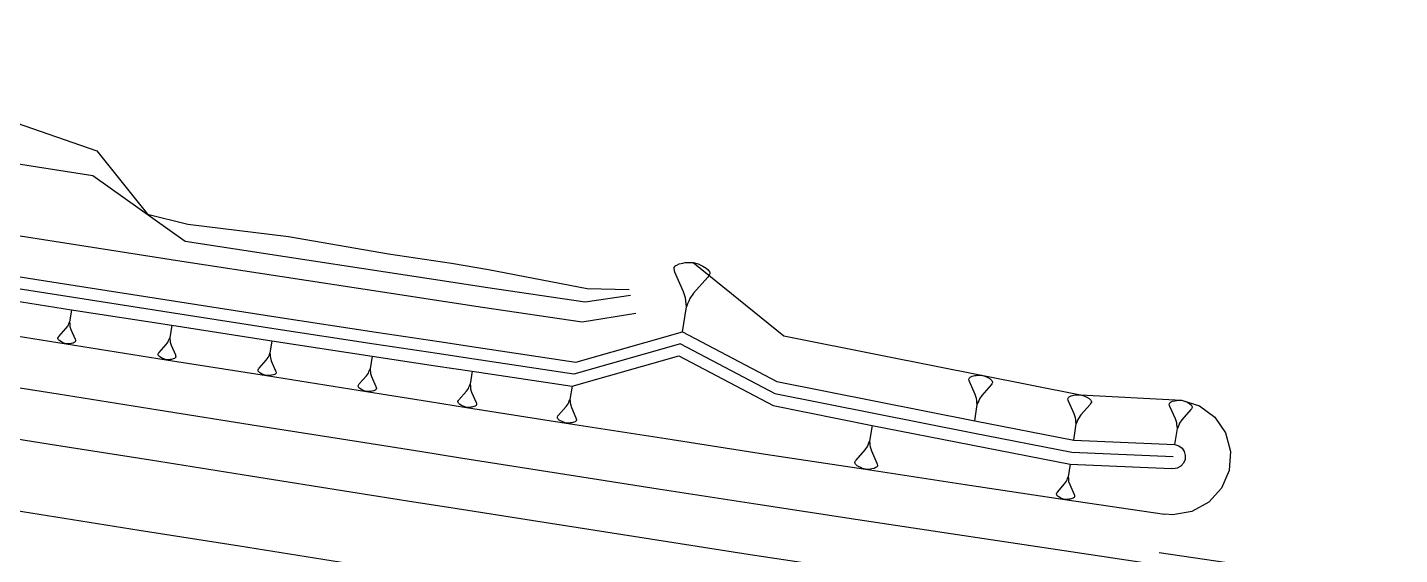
# Model space of a CAD drawing. Extents: x 384551 to 386632, y 802806 to 803252.
# Drawn here: x 384809.2 to 384876.8, y 802901.6 to 802927.6 of the extents above; entities that cross this region are included whole.
import ezdxf

# ---------------------------------------------------------------- set-up
doc = ezdxf.new("R2010")
doc.units = 0
doc.layers.get('0').update_dxf_attribs({"linetype": 'CONTINUOUS'})

msp = doc.modelspace()

# ---------------------------------------------------------------- linework, layer by layer
at = {"color": 7}
for p, q in [((384841.108, 802915.8335), (384841.1487, 802915.8633)), ((384841.1487, 802915.8633), (384841.1893, 802915.893)), ((384841.1893, 802915.893), (384841.3059, 802915.947)), ((384841.3059, 802915.947), (384841.4928, 802915.9901)), ((384841.4928, 802915.9901), (384841.6039, 802916.0089)), ((384841.6039, 802916.0089), (384841.7501, 802916.0223)), ((384841.7501, 802916.0223), (384842.002, 802916.0192)), ((384842.002, 802916.0192), (384842.243, 802915.9458)), ((384842.243, 802915.9458), (384842.3783, 802915.8887)), ((384842.3783, 802915.8887), (384842.4785, 802915.8371)), ((384841.0564, 802915.7334), (384841.0619, 802915.7686)), ((384841.0752, 802915.6223), (384841.0564, 802915.7334)), ((384841.0619, 802915.7686), (384841.108, 802915.8335)), ((384841.0995, 802915.5464), (384841.0752, 802915.6223)), ((384841.5261, 802914.579), (384841.0995, 802915.5464)), ((384842.7188, 802915.2951), (384842.019, 802914.5025)), ((384842.4785, 802915.8371), (384842.6436, 802915.7394)), ((384842.6436, 802915.7394), (384842.7382, 802915.6526)), ((384842.7649, 802915.3601), (384842.7188, 802915.2951)), ((384842.7382, 802915.6526), (384842.768, 802915.6119)), ((384842.8165, 802915.4602), (384842.7649, 802915.3601)), ((384842.768, 802915.6119), (384842.7977, 802915.5713)), ((384842.7977, 802915.5713), (384842.822, 802915.4954)), ((384842.822, 802915.4954), (384842.8165, 802915.4602)), ((384841.6232, 802914.2755), (384841.5261, 802914.579)), ((384841.4721, 802912.6046), (384841.6633, 802913.8367)), ((384841.6366, 802914.1292), (384841.6232, 802914.2755)), ((384841.6499, 802913.9829), (384841.6366, 802914.1292)), ((384841.6633, 802913.8367), (384841.6499, 802913.9829)), ((384841.7203, 802913.972), (384841.6633, 802913.8367)), ((384841.7774, 802914.1074), (384841.7203, 802913.972)), ((384841.8345, 802914.2427), (384841.7774, 802914.1074)), ((384842.019, 802914.5025), (384841.8345, 802914.2427)), ((384811.3492, 802913.6913), (384811.253, 802913.0849)), ((384810.7308, 802912.3685), (384811.0767, 802912.7577)), ((384811.0767, 802912.7577), (384811.168, 802912.8853)), ((384811.168, 802912.8853), (384811.1963, 802912.9518)), ((384811.1963, 802912.9518), (384811.2246, 802913.0184)), ((384811.2246, 802913.0184), (384811.253, 802913.0849)), ((384811.253, 802913.0849), (384811.2593, 802913.0129)), ((384811.2593, 802913.0129), (384811.2656, 802912.9408)), ((384811.2656, 802912.9408), (384811.2719, 802912.8688)), ((384811.2719, 802912.8688), (384811.3192, 802912.7192)), ((384811.3192, 802912.7192), (384811.5277, 802912.2421)), ((384816.2898, 802912.9231), (384816.1927, 802912.3112)), ((384810.6796, 802912.2701), (384810.6824, 802912.2874)), ((384810.6914, 802912.2327), (384810.6796, 802912.2701)), ((384810.6824, 802912.2874), (384810.7079, 802912.3366)), ((384810.706, 802912.2126), (384810.6914, 802912.2327)), ((384810.7206, 802912.1925), (384810.706, 802912.2126)), ((384810.7079, 802912.3366), (384810.7308, 802912.3685)), ((384810.7671, 802912.1496), (384810.7206, 802912.1925)), ((384810.8482, 802912.1012), (384810.7671, 802912.1496)), ((384810.8974, 802912.0756), (384810.8482, 802912.1012)), ((384810.964, 802912.0473), (384810.8974, 802912.0756)), ((384811.0825, 802912.0108), (384810.964, 802912.0473)), ((384811.2065, 802912.0088), (384811.0825, 802912.0108)), ((384811.2786, 802912.0152), (384811.2065, 802912.0088)), ((384811.3333, 802912.0242), (384811.2786, 802912.0152)), ((384811.4254, 802912.0451), (384811.3333, 802912.0242)), ((384811.4829, 802912.0715), (384811.4254, 802912.0451)), ((384811.503, 802912.0861), (384811.4829, 802912.0715)), ((384811.5231, 802912.1007), (384811.503, 802912.0861)), ((384811.5459, 802912.1326), (384811.5231, 802912.1007)), ((384811.5277, 802912.2421), (384811.5395, 802912.2047)), ((384811.5395, 802912.2047), (384811.5486, 802912.1499)), ((384811.5486, 802912.1499), (384811.5459, 802912.1326)), ((384815.6657, 802911.5882), (384816.0149, 802911.9809)), ((384816.0149, 802911.9809), (384816.107, 802912.1097)), ((384816.107, 802912.1097), (384816.1356, 802912.1769)), ((384816.1356, 802912.1769), (384816.1642, 802912.244)), ((384816.1642, 802912.244), (384816.1927, 802912.3112)), ((384816.1927, 802912.3112), (384816.1991, 802912.2385)), ((384816.1991, 802912.2385), (384816.2055, 802912.1658)), ((384816.2055, 802912.1658), (384816.2119, 802912.0931)), ((384816.2119, 802912.0931), (384816.2596, 802911.9421)), ((384816.2596, 802911.9421), (384816.47, 802911.4606)), ((384821.2315, 802912.1612), (384821.1331, 802911.5414)), ((384815.6141, 802911.4889), (384815.6169, 802911.5063)), ((384815.6261, 802911.4511), (384815.6141, 802911.4889)), ((384815.6169, 802911.5063), (384815.6427, 802911.556)), ((384815.6408, 802911.4309), (384815.6261, 802911.4511)), ((384815.6555, 802911.4106), (384815.6408, 802911.4309)), ((384815.6427, 802911.556), (384815.6657, 802911.5882)), ((384815.7024, 802911.3673), (384815.6555, 802911.4106)), ((384815.7843, 802911.3185), (384815.7024, 802911.3673)), ((384815.8339, 802911.2927), (384815.7843, 802911.3185)), ((384815.9011, 802911.2641), (384815.8339, 802911.2927)), ((384816.0207, 802911.2272), (384815.9011, 802911.2641)), ((384816.1459, 802911.2252), (384816.0207, 802911.2272)), ((384816.2186, 802911.2316), (384816.1459, 802911.2252)), ((384816.2738, 802911.2408), (384816.2186, 802911.2316)), ((384816.3668, 802911.2619), (384816.2738, 802911.2408)), ((384816.4248, 802911.2885), (384816.3668, 802911.2619)), ((384816.4451, 802911.3032), (384816.4248, 802911.2885)), ((384816.4653, 802911.3179), (384816.4451, 802911.3032)), ((384816.4884, 802911.3501), (384816.4653, 802911.3179)), ((384816.47, 802911.4606), (384816.482, 802911.4229)), ((384816.482, 802911.4229), (384816.4911, 802911.3676)), ((384816.4911, 802911.3676), (384816.4884, 802911.3501)), ((384820.5994, 802910.8092), (384820.953, 802911.207)), ((384820.953, 802911.207), (384821.0463, 802911.3374)), ((384821.0463, 802911.3374), (384821.0753, 802911.4054)), ((384821.0753, 802911.4054), (384821.1042, 802911.4734)), ((384821.1042, 802911.4734), (384821.1331, 802911.5414)), ((384821.1331, 802911.5414), (384821.1396, 802911.4678)), ((384821.1396, 802911.4678), (384821.1461, 802911.3942)), ((384821.1461, 802911.3942), (384821.1525, 802911.3205)), ((384821.1525, 802911.3205), (384821.2009, 802911.1676)), ((384821.2009, 802911.1676), (384821.414, 802910.68)), ((384826.1741, 802911.4054), (384826.0742, 802910.7756)), ((384820.5472, 802910.7086), (384820.55, 802910.7263)), ((384820.5593, 802910.6704), (384820.5472, 802910.7086)), ((384820.55, 802910.7263), (384820.5761, 802910.7766)), ((384820.5742, 802910.6499), (384820.5593, 802910.6704)), ((384820.5891, 802910.6294), (384820.5742, 802910.6499)), ((384820.5761, 802910.7766), (384820.5994, 802910.8092)), ((384820.6366, 802910.5855), (384820.5891, 802910.6294)), ((384820.7195, 802910.536), (384820.6366, 802910.5855)), ((384820.7698, 802910.5099), (384820.7195, 802910.536)), ((384820.8378, 802910.481), (384820.7698, 802910.5099)), ((384820.9589, 802910.4436), (384820.8378, 802910.481)), ((384821.1593, 802910.4481), (384821.0857, 802910.4416)), ((384821.2153, 802910.4574), (384821.1593, 802910.4481)), ((384821.3094, 802910.4787), (384821.2153, 802910.4574)), ((384821.3682, 802910.5057), (384821.3094, 802910.4787)), ((384821.3887, 802910.5206), (384821.3682, 802910.5057)), ((384821.4092, 802910.5355), (384821.3887, 802910.5206)), ((384821.4325, 802910.5681), (384821.4092, 802910.5355)), ((384821.414, 802910.68), (384821.4261, 802910.6418)), ((384821.4261, 802910.6418), (384821.4353, 802910.5858)), ((384821.4353, 802910.5858), (384821.4325, 802910.5681)), ((384825.8911, 802910.4357), (384825.9859, 802910.5682)), ((384825.9859, 802910.5682), (384826.0154, 802910.6374)), ((384826.0154, 802910.6374), (384826.0448, 802910.7065)), ((384826.0448, 802910.7065), (384826.0742, 802910.7756)), ((384826.0742, 802910.7756), (384826.0808, 802910.7008)), ((384826.0808, 802910.7008), (384826.0873, 802910.6259)), ((384826.0873, 802910.6259), (384826.0939, 802910.5511)), ((384826.0939, 802910.5511), (384826.143, 802910.3957)), ((384831.1074, 802910.6579), (384831.0059, 802910.0158)), ((384855.8823, 802910.4439), (384855.9555, 802910.4566)), ((384855.9555, 802910.4566), (384856.0518, 802910.4658)), ((384856.0518, 802910.4658), (384856.2178, 802910.4645)), ((384856.2178, 802910.4645), (384856.3767, 802910.4168)), ((384821.0857, 802910.4416), (384820.9589, 802910.4436)), ((384825.4787, 802909.9293), (384825.4816, 802909.9473)), ((384825.491, 802909.8905), (384825.4787, 802909.9293)), ((384825.4816, 802909.9473), (384825.5081, 802909.9984)), ((384825.5062, 802909.8696), (384825.491, 802909.8905)), ((384825.5213, 802909.8488), (384825.5062, 802909.8696)), ((384825.5081, 802909.9984), (384825.5318, 802910.0316)), ((384825.5696, 802909.8042), (384825.5213, 802909.8488)), ((384825.5318, 802910.0316), (384825.8911, 802910.4357)), ((384825.6538, 802909.754), (384825.5696, 802909.8042)), ((384826.143, 802910.3957), (384826.3595, 802909.9002)), ((384826.3784, 802909.7866), (384826.3547, 802909.7534)), ((384826.3595, 802909.9002), (384826.3718, 802909.8614)), ((384826.3718, 802909.8614), (384826.3813, 802909.8045)), ((384826.3813, 802909.8045), (384826.3784, 802909.7866)), ((384830.8195, 802909.6692), (384830.9161, 802909.8044)), ((384830.9161, 802909.8044), (384830.946, 802909.8748)), ((384830.946, 802909.8748), (384830.976, 802909.9453)), ((384830.976, 802909.9453), (384831.0059, 802910.0158)), ((384831.0059, 802910.0158), (384831.0127, 802909.9395)), ((384831.0127, 802909.9395), (384831.0194, 802909.8632)), ((384831.0194, 802909.8632), (384831.0261, 802909.7869)), ((384831.0261, 802909.7869), (384831.0763, 802909.6286)), ((384836.025, 802909.925), (384835.9221, 802909.2683)), ((384855.5955, 802910.2735), (384855.599, 802910.2967)), ((384855.6082, 802910.2004), (384855.5955, 802910.2735)), ((384855.599, 802910.2967), (384855.6292, 802910.3396)), ((384855.6244, 802910.1505), (384855.6082, 802910.2004)), ((384855.9083, 802909.5142), (384855.6244, 802910.1505)), ((384855.6292, 802910.3396), (384855.6559, 802910.3593)), ((384855.6559, 802910.3593), (384855.6827, 802910.3791)), ((384855.6827, 802910.3791), (384855.7593, 802910.415)), ((384855.7593, 802910.415), (384855.8823, 802910.4439)), ((384856.6921, 802909.9894), (384856.2332, 802909.4652)), ((384856.3767, 802910.4168), (384856.4661, 802910.3796)), ((384856.4661, 802910.3796), (384856.5322, 802910.3459)), ((384856.5322, 802910.3459), (384856.6412, 802910.282)), ((384856.6412, 802910.282), (384856.7039, 802910.225)), ((384856.7223, 802910.0324), (384856.6921, 802909.9894)), ((384856.7039, 802910.225), (384856.7236, 802910.1983)), ((384856.756, 802910.0985), (384856.7223, 802910.0324)), ((384856.7236, 802910.1983), (384856.7433, 802910.1716)), ((384856.7433, 802910.1716), (384856.7595, 802910.1217)), ((384856.7595, 802910.1217), (384856.756, 802910.0985)), ((384825.7049, 802909.7274), (384825.6538, 802909.754)), ((384825.7741, 802909.698), (384825.7049, 802909.7274)), ((384825.8972, 802909.66), (384825.7741, 802909.698)), ((384826.026, 802909.658), (384825.8972, 802909.66)), ((384826.1008, 802909.6646), (384826.026, 802909.658)), ((384826.1576, 802909.674), (384826.1008, 802909.6646)), ((384826.2533, 802909.6957), (384826.1576, 802909.674)), ((384826.313, 802909.7231), (384826.2533, 802909.6957)), ((384826.3339, 802909.7383), (384826.313, 802909.7231)), ((384826.3547, 802909.7534), (384826.3339, 802909.7383)), ((384830.3993, 802909.1527), (384830.4022, 802909.1711)), ((384830.4119, 802909.1131), (384830.3993, 802909.1527)), ((384830.4022, 802909.1711), (384830.4293, 802909.2232)), ((384830.4273, 802909.0919), (384830.4119, 802909.1131)), ((384830.4293, 802909.2232), (384830.4534, 802909.257)), ((384830.4534, 802909.257), (384830.8195, 802909.6692)), ((384831.0763, 802909.6286), (384831.2973, 802909.1235)), ((384831.2973, 802909.1235), (384831.3098, 802909.084)), ((384835.8305, 802909.0519), (384835.861, 802909.124)), ((384835.861, 802909.124), (384835.8916, 802909.1961)), ((384835.8916, 802909.1961), (384835.9221, 802909.2683)), ((384835.9221, 802909.2683), (384835.9291, 802909.1903)), ((384835.9291, 802909.1903), (384835.9361, 802909.1123)), ((384835.9361, 802909.1123), (384835.9431, 802909.0343)), ((384855.9731, 802909.3145), (384855.9083, 802909.5142)), ((384855.9823, 802909.2182), (384855.9731, 802909.3145)), ((384855.9915, 802909.1219), (384855.9823, 802909.2182)), ((384856.0007, 802909.0255), (384855.9915, 802909.1219)), ((384856.038, 802909.1149), (384856.0007, 802909.0255)), ((384856.0752, 802909.2042), (384856.038, 802909.1149)), ((384856.1124, 802909.2935), (384856.0752, 802909.2042)), ((384856.2332, 802909.4652), (384856.1124, 802909.2935)), ((384860.4771, 802909.3068), (384860.4806, 802909.3299)), ((384860.4898, 802909.2342), (384860.4771, 802909.3068)), ((384860.4806, 802909.3299), (384860.5105, 802909.3726)), ((384860.506, 802909.1847), (384860.4898, 802909.2342)), ((384860.7889, 802908.5531), (384860.506, 802909.1847)), ((384860.5105, 802909.3726), (384860.537, 802909.3922)), ((384860.537, 802909.3922), (384860.5635, 802909.4118)), ((384860.5635, 802909.4118), (384860.6396, 802909.4476)), ((384860.6396, 802909.4476), (384860.7618, 802909.4765)), ((384860.7618, 802909.4765), (384860.8344, 802909.4892)), ((384860.8344, 802909.4892), (384860.9301, 802909.4985)), ((384860.9301, 802909.4985), (384861.0949, 802909.4975)), ((384861.0949, 802909.4975), (384861.2529, 802909.4503)), ((384861.2529, 802909.4503), (384861.3417, 802909.4134)), ((384861.3417, 802909.4134), (384861.4074, 802909.3801)), ((384861.4074, 802909.3801), (384861.5158, 802909.3167)), ((384861.5158, 802909.3167), (384861.5781, 802909.2603)), ((384861.5781, 802909.2603), (384861.5977, 802909.2338)), ((384861.6301, 802909.1346), (384861.5967, 802909.0689)), ((384861.5977, 802909.2338), (384861.6174, 802909.2073)), ((384861.6174, 802909.2073), (384861.6335, 802909.1577)), ((384861.6335, 802909.1577), (384861.6301, 802909.1346)), ((384865.4782, 802909.0636), (384865.5073, 802909.1052)), ((384865.5073, 802909.1052), (384865.5331, 802909.1243)), ((384865.5331, 802909.1243), (384865.5589, 802909.1434)), ((384865.5589, 802909.1434), (384865.6328, 802909.1783)), ((384865.6328, 802909.1783), (384865.7517, 802909.2066)), ((384865.7517, 802909.2066), (384865.8223, 802909.2191)), ((384865.8223, 802909.2191), (384865.9154, 802909.2283)), ((384865.9154, 802909.2283), (384866.0759, 802909.2275)), ((384866.0759, 802909.2275), (384866.2297, 802909.1818)), ((384866.2297, 802909.1818), (384866.3161, 802909.1461)), ((384866.3161, 802909.1461), (384866.3801, 802909.1137)), ((384866.3801, 802909.1137), (384866.4857, 802909.0522)), ((384830.4428, 802909.0706), (384830.4273, 802909.0919)), ((384830.492, 802909.0252), (384830.4428, 802909.0706)), ((384830.5779, 802908.974), (384830.492, 802909.0252)), ((384830.6301, 802908.947), (384830.5779, 802908.974)), ((384830.7005, 802908.9171), (384830.6301, 802908.947)), ((384830.8261, 802908.8784), (384830.7005, 802908.9171)), ((384830.9574, 802908.8764), (384830.8261, 802908.8784)), ((384831.0336, 802908.8832), (384830.9574, 802908.8764)), ((384831.0916, 802908.8928), (384831.0336, 802908.8832)), ((384831.1891, 802908.915), (384831.0916, 802908.8928)), ((384831.2499, 802908.943), (384831.1891, 802908.915)), ((384831.2712, 802908.9584), (384831.2499, 802908.943)), ((384831.2924, 802908.9739), (384831.2712, 802908.9584)), ((384831.3166, 802909.0077), (384831.2924, 802908.9739)), ((384831.3098, 802909.084), (384831.3195, 802909.026)), ((384831.3195, 802909.026), (384831.3166, 802909.0077)), ((384835.306, 802908.4036), (384835.3336, 802908.457)), ((384835.3336, 802908.457), (384835.3583, 802908.4915)), ((384835.3583, 802908.4915), (384835.732, 802908.9136)), ((384835.732, 802908.9136), (384835.8305, 802909.0519)), ((384835.9431, 802909.0343), (384835.9946, 802908.8724)), ((384835.9946, 802908.8724), (384836.2214, 802908.3563)), ((384855.8782, 802908.2132), (384856.0007, 802909.0255)), ((384860.8535, 802908.3548), (384860.7889, 802908.5531)), ((384861.1117, 802908.5049), (384860.9919, 802908.3342)), ((384861.5667, 802909.0262), (384861.1117, 802908.5049)), ((384861.5967, 802909.0689), (384861.5667, 802909.0262)), ((384865.4749, 802909.0411), (384865.4782, 802909.0636)), ((384865.4874, 802908.9705), (384865.4749, 802909.0411)), ((384865.5032, 802908.9223), (384865.4874, 802908.9705)), ((384865.7793, 802908.3081), (384865.5032, 802908.9223)), ((384866.5357, 802908.7696), (384866.0936, 802908.2616)), ((384866.4857, 802909.0522), (384866.5464, 802908.9973)), ((384866.5647, 802908.8111), (384866.5357, 802908.7696)), ((384866.5464, 802908.9973), (384866.5655, 802908.9716)), ((384866.5971, 802908.8752), (384866.5647, 802908.8111)), ((384866.5655, 802908.9716), (384866.5847, 802908.9458)), ((384866.5847, 802908.9458), (384866.6005, 802908.8976)), ((384866.6005, 802908.8976), (384866.5971, 802908.8752)), ((384835.3031, 802908.3848), (384835.306, 802908.4036)), ((384835.316, 802908.3444), (384835.3031, 802908.3848)), ((384835.3318, 802908.3227), (384835.316, 802908.3444)), ((384835.3476, 802908.301), (384835.3318, 802908.3227)), ((384835.398, 802908.2546), (384835.3476, 802908.301)), ((384835.486, 802908.2024), (384835.398, 802908.2546)), ((384835.5393, 802908.1748), (384835.486, 802908.2024)), ((384835.6114, 802908.1443), (384835.5393, 802908.1748)), ((384835.7398, 802908.105), (384835.6114, 802908.1443)), ((384835.8741, 802908.1031), (384835.7398, 802908.105)), ((384835.9521, 802908.1101), (384835.8741, 802908.1031)), ((384836.0113, 802908.1201), (384835.9521, 802908.1101)), ((384836.111, 802908.1429), (384836.0113, 802908.1201)), ((384836.1732, 802908.1716), (384836.111, 802908.1429)), ((384836.1949, 802908.1874), (384836.1732, 802908.1716)), ((384836.2166, 802908.2033), (384836.1949, 802908.1874)), ((384836.2412, 802908.2379), (384836.2166, 802908.2033)), ((384836.2214, 802908.3563), (384836.2342, 802908.3158)), ((384836.2342, 802908.3158), (384836.2442, 802908.2566)), ((384836.2442, 802908.2566), (384836.2412, 802908.2379)), ((384850.8177, 802907.9934), (384850.6986, 802907.2116)), ((384860.7608, 802907.2607), (384860.8814, 802908.0678)), ((384860.8628, 802908.2591), (384860.8535, 802908.3548)), ((384860.8721, 802908.1635), (384860.8628, 802908.2591)), ((384860.8814, 802908.0678), (384860.8721, 802908.1635)), ((384860.9182, 802908.1566), (384860.8814, 802908.0678)), ((384860.9551, 802908.2454), (384860.9182, 802908.1566)), ((384860.9919, 802908.3342), (384860.9551, 802908.2454)), ((384865.7539, 802907.0504), (384865.8701, 802907.8359)), ((384865.8426, 802908.1152), (384865.7793, 802908.3081)), ((384865.8517, 802908.0221), (384865.8426, 802908.1152)), ((384865.8609, 802907.929), (384865.8517, 802908.0221)), ((384865.8701, 802907.8359), (384865.8609, 802907.929)), ((384865.9058, 802907.9224), (384865.8701, 802907.8359)), ((384865.9415, 802908.0088), (384865.9058, 802907.9224)), ((384865.9772, 802908.0953), (384865.9415, 802908.0088)), ((384866.0936, 802908.2616), (384865.9772, 802908.0953)), ((384850.6268, 802907.0397), (384850.6627, 802907.1257)), ((384850.6627, 802907.1257), (384850.6986, 802907.2116)), ((384850.6986, 802907.2116), (384850.7074, 802907.1189)), ((384850.7074, 802907.1189), (384850.7161, 802907.0261)), ((384850.0319, 802906.2847), (384850.4743, 802906.7887)), ((384850.4743, 802906.7887), (384850.5908, 802906.9538)), ((384850.5908, 802906.9538), (384850.6268, 802907.0397)), ((384850.7161, 802907.0261), (384850.7248, 802906.9334)), ((384850.7248, 802906.9334), (384850.787, 802906.7411)), ((384850.787, 802906.7411), (384851.0593, 802906.1282)), ((384849.9668, 802906.1575), (384849.9702, 802906.1798)), ((384849.9823, 802906.1094), (384849.9668, 802906.1575)), ((384849.9702, 802906.1798), (384850.0027, 802906.2434)), ((384850.0012, 802906.0837), (384849.9823, 802906.1094)), ((384850.0202, 802906.0579), (384850.0012, 802906.0837)), ((384850.0027, 802906.2434), (384850.0319, 802906.2847)), ((384850.0804, 802906.0031), (384850.0202, 802906.0579)), ((384850.1853, 802905.9414), (384850.0804, 802906.0031)), ((384850.2489, 802905.9088), (384850.1853, 802905.9414)), ((384850.3348, 802905.8729), (384850.2489, 802905.9088)), ((384850.4878, 802905.8268), (384850.3348, 802905.8729)), ((384850.6475, 802905.8253), (384850.4878, 802905.8268)), ((384850.7403, 802905.834), (384850.6475, 802905.8253)), ((384850.8107, 802905.8461), (384850.7403, 802905.834)), ((384850.9292, 802905.8738), (384850.8107, 802905.8461)), ((384851.003, 802905.9083), (384850.9292, 802905.8738)), ((384851.0287, 802905.9272), (384851.003, 802905.9083)), ((384851.0544, 802905.9461), (384851.0287, 802905.9272)), ((384851.0836, 802905.9874), (384851.0544, 802905.9461)), ((384851.0593, 802906.1282), (384851.0748, 802906.0802)), ((384851.0748, 802906.0802), (384851.087, 802906.0098)), ((384851.087, 802906.0098), (384851.0836, 802905.9874)), ((384860.5836, 802906.0739), (384860.4903, 802905.4494)), ((384859.96, 802904.7077), (384860.3121, 802905.1112)), ((384860.3121, 802905.1112), (384860.4048, 802905.2432)), ((384860.4048, 802905.2432), (384860.4333, 802905.3119)), ((384860.4333, 802905.3119), (384860.4618, 802905.3807)), ((384860.4618, 802905.3807), (384860.4903, 802905.4494)), ((384860.4903, 802905.4494), (384860.4975, 802905.3753)), ((384860.4975, 802905.3753), (384860.5047, 802905.3013)), ((384860.5047, 802905.3013), (384860.5119, 802905.2272)), ((384860.5119, 802905.2272), (384860.5619, 802905.0738)), ((384860.5619, 802905.0738), (384860.7808, 802904.5851)), ((384859.9083, 802904.606), (384859.911, 802904.6238)), ((384859.9208, 802904.5676), (384859.9083, 802904.606)), ((384859.911, 802904.6238), (384859.9368, 802904.6747)), ((384859.936, 802904.5471), (384859.9208, 802904.5676)), ((384859.9512, 802904.5266), (384859.936, 802904.5471)), ((384859.9368, 802904.6747), (384859.96, 802904.7077)), ((384859.9994, 802904.4829), (384859.9512, 802904.5266)), ((384860.0833, 802904.4339), (384859.9994, 802904.4829)), ((384860.1341, 802904.4081), (384860.0833, 802904.4339)), ((384860.2028, 802904.3796), (384860.1341, 802904.4081)), ((384860.3251, 802904.3431), (384860.2028, 802904.3796)), ((384860.5829, 802904.3593), (384860.5267, 802904.3495)), ((384860.6774, 802904.3817), (384860.5829, 802904.3593)), ((384860.7363, 802904.4094), (384860.6774, 802904.3817)), ((384860.7568, 802904.4245), (384860.7363, 802904.4094)), ((384860.7773, 802904.4397), (384860.7568, 802904.4245)), ((384860.8005, 802904.4727), (384860.7773, 802904.4397)), ((384860.7808, 802904.5851), (384860.7933, 802904.5468)), ((384860.7933, 802904.5468), (384860.8031, 802904.4906)), ((384860.8031, 802904.4906), (384860.8005, 802904.4727)), ((384860.4526, 802904.3423), (384860.3251, 802904.3431)), ((384860.5267, 802904.3495), (384860.4526, 802904.3423))]:
    msp.add_line(p, q, dxfattribs=at)
at = {"color": 7, "linetype": 'CONTINUOUS'}
for points in [[(384800, 802927.5977), (384801.7119, 802921.9922), (384802.7839, 802923.5215), (384807.791, 802923.1718), (384812.5914, 802921.5201), (384815.0938, 802918.3909), (384817.0803, 802917.905), (384822.0466, 802917.2983), (384826.9744, 802916.4489), (384830.0874, 802915.978), (384831.9, 802915.6699), (384836.7783, 802914.733), (384838.8446, 802914.6912)], [(384800, 802922.2649), (384802.5208, 802921.8633), (384807.4595, 802921.0828), (384812.3992, 802920.3085), (384816.948, 802917.0713), (384821.8897, 802916.3093), (384826.8323, 802915.5535), (384829.945, 802915.0807), (384831.7635, 802914.8063), (384836.6751, 802914.0743), (384838.9143, 802914.4032)], [(384841.38, 802912.0117), (384836.1178, 802910.5177), (384831.2012, 802911.2505), (384829.3808, 802911.5252), (384826.2681, 802911.998), (384821.3255, 802912.7538), (384816.3839, 802913.5157), (384811.4432, 802914.2839), (384806.5035, 802915.0582), (384801.5648, 802915.8387), (384800, 802916.088)], [(384842.002, 802916.0192), (384846.4672, 802912.4101), (384851.3414, 802911.4322), (384856.2178, 802910.4645), (384861.0949, 802909.4975), (384866.0759, 802909.2275)], [(384800, 802915.4804), (384801.4708, 802915.2461), (384806.4095, 802914.4656), (384811.3492, 802913.6913), (384816.2898, 802912.9231), (384821.2315, 802912.1612), (384826.1741, 802911.4054), (384829.2868, 802910.9326), (384831.1074, 802910.6579), (384836.025, 802909.925), (384841.288, 802911.4188)], [(384841.38, 802912.0117), (384846.03, 802909.5662), (384850.908, 802908.5865), (384855.7887, 802907.6199), (384860.6722, 802906.6673), (384865.6661, 802906.4568)], [(384841.288, 802911.4188), (384845.9388, 802908.9732), (384850.8177, 802907.9934), (384855.6993, 802907.0266), (384860.5836, 802906.0739), (384865.5783, 802905.8633)], [(384800, 802908.7067), (384800.4225, 802908.6397), (384805.3607, 802907.8561), (384810.2989, 802907.0725), (384815.2371, 802906.289), (384820.1754, 802905.5054), (384825.1136, 802904.7218), (384828.223, 802904.2284), (384830.0451, 802903.9398), (384834.9659, 802903.1652), (384839.8879, 802902.3977), (384844.8109, 802901.6372), (384849.735, 802900.8837), (384854.6602, 802900.1373), (384855.5751, 802900)], [(384800, 802905.1629), (384804.8122, 802904.3994), (384809.7504, 802903.6158), (384814.6886, 802902.8322), (384819.6269, 802902.0486), (384824.5651, 802901.265), (384827.6745, 802900.7716), (384829.4984, 802900.4827), (384832.5652, 802900)], [(384864.9673, 802901.7322), (384869.8913, 802901.0076), (384874.8163, 802900.2899), (384876.8262, 802900)]]:
    msp.add_lwpolyline(points, dxfattribs=at)
at = {"color": 1, "linetype": 'CONTINUOUS'}
for points in [[(384800, 802918.7208), (384801.9723, 802918.4066), (384806.911, 802917.6261), (384811.8507, 802916.8518), (384816.7913, 802916.0836), (384821.733, 802915.3216), (384826.6756, 802914.5658), (384829.7883, 802914.0931), (384831.6073, 802913.8186), (384836.5203, 802913.0864), (384839.1702, 802913.5219)], [(384800, 802916.6956), (384801.6588, 802916.4313), (384806.5975, 802915.6508), (384811.5372, 802914.8765), (384816.4779, 802914.1083), (384821.4195, 802913.3463), (384826.3622, 802912.5905), (384829.4749, 802912.1178), (384831.2949, 802911.8431), (384836.2107, 802911.1105), (384841.4721, 802912.6046)], [(384800, 802913.7693), (384801.2061, 802913.5779), (384806.1443, 802912.7943), (384811.0825, 802912.0108), (384816.0207, 802911.2272), (384820.9589, 802910.4436), (384825.8972, 802909.66), (384829.0066, 802909.1666), (384830.8261, 802908.8784), (384835.7398, 802908.105), (384840.6547, 802907.3385), (384845.5707, 802906.5791), (384850.4878, 802905.8268), (384855.4059, 802905.0814), (384860.3251, 802904.3431), (384865.2453, 802903.6118)], [(384841.4721, 802912.6046), (384846.1211, 802910.1593), (384850.9983, 802909.1797), (384855.8782, 802908.2132), (384860.7608, 802907.2607), (384865.7539, 802907.0504)], [(384865.7541, 802907.0505), (384865.9434, 802906.989), (384866.1022, 802906.869), (384866.213, 802906.7036), (384866.2636, 802906.511), (384866.2483, 802906.3125), (384866.169, 802906.1299), (384866.0343, 802905.9833), (384865.8591, 802905.8889), (384865.6626, 802905.857), (384865.5781, 802905.8635)]]:
    msp.add_lwpolyline(points, dxfattribs=at)
at = {"color": 2, "linetype": 'CONTINUOUS'}
msp.add_lwpolyline([(384800, 802911.238), (384800.8143, 802911.1088), (384805.7525, 802910.3252), (384810.6907, 802909.5416), (384815.6289, 802908.7581), (384820.5672, 802907.9745), (384825.5054, 802907.1909), (384828.6148, 802906.6975), (384830.4356, 802906.4091), (384835.3529, 802905.6351), (384840.2713, 802904.8681), (384845.1908, 802904.1082), (384850.1114, 802903.3552), (384855.033, 802902.6094), (384859.9558, 802901.8705), (384864.8795, 802901.1387), (384869.8043, 802900.4139), (384872.6449, 802900)], dxfattribs=at)
at = {"color": 252, "linetype": 'CONTINUOUS'}
msp.add_lwpolyline([(384866.077, 802909.2267), (384866.9643, 802908.9469), (384867.7134, 802908.3906), (384868.2407, 802907.6175), (384868.4868, 802906.712), (384868.4227, 802905.773), (384868.054, 802904.9043), (384867.4195, 802904.2021), (384866.5877, 802903.7448), (384865.6495, 802903.5845), (384865.2445, 802903.6121)], dxfattribs=at)

doc.saveas('drawing.dxf')
